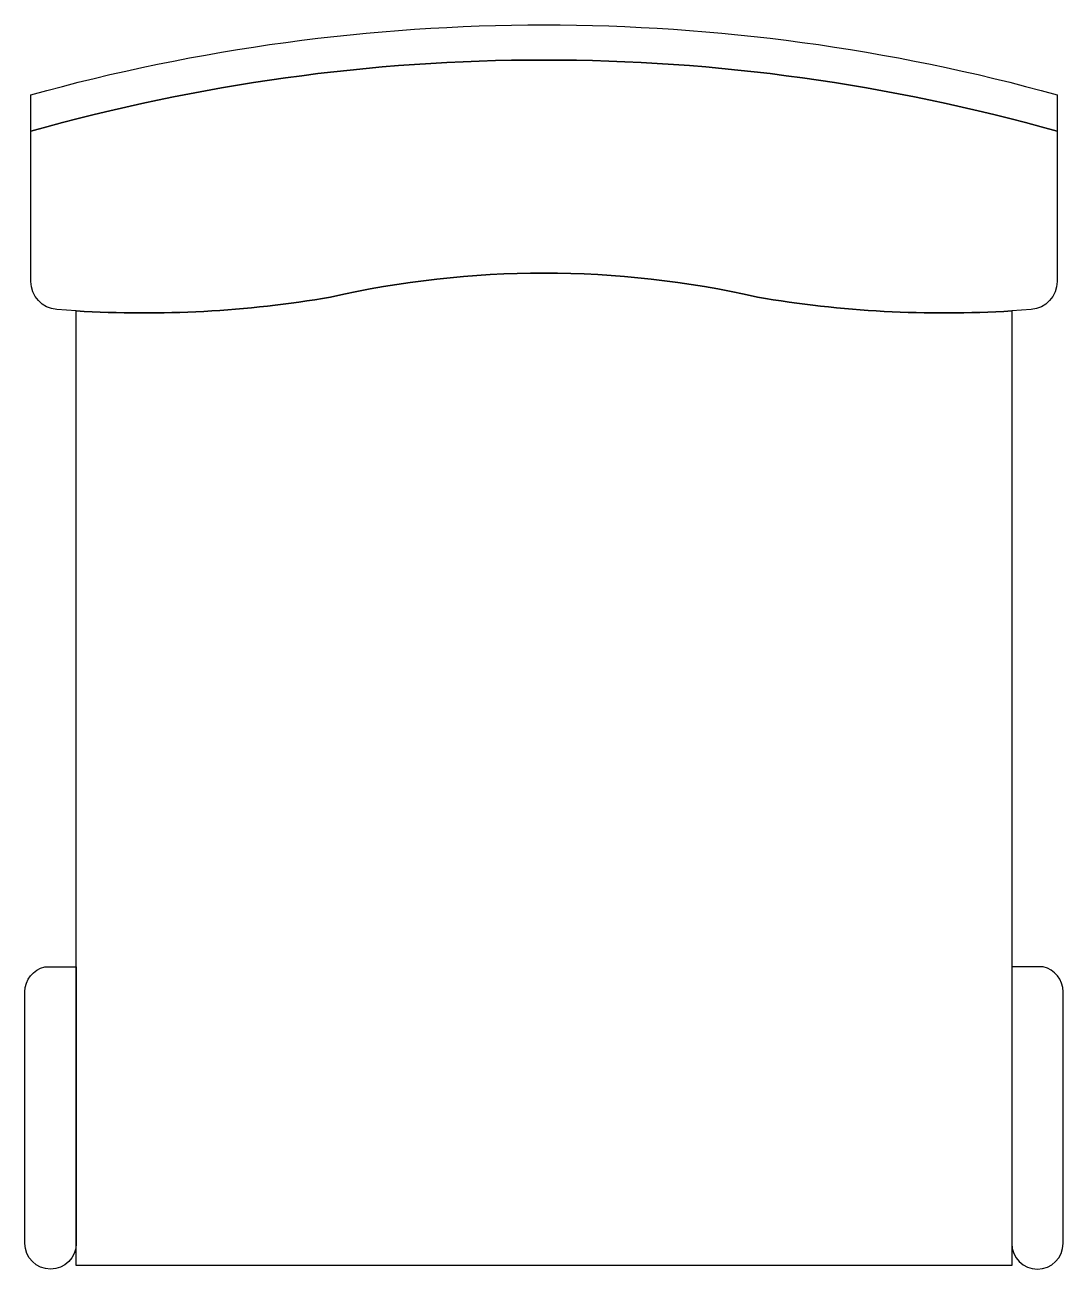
# Model space of a CAD drawing. Header units: millimetres. Extents: x -222 to 222, y -266 to 266.
import ezdxf

# ---------------------------------------------------------------- set-up
doc = ezdxf.new("R2010")
doc.units = ezdxf.units.MM
doc.header["$LTSCALE"] = 0.001

msp = doc.modelspace()

# ---------------------------------------------------------------- linework, layer by layer
for points in [[(-219.4, 220.5), (-219.4, 236.1, -0.136247), (219.4, 236.1), (219.4, 220.5, 0.138885), (-219.4, 220.5)], [(-200, 143.7), (-208.3, 144.3, -0.393207), (-219.4, 156.3), (-219.4, 220.5, -0.138885), (219.4, 220.5), (219.4, 156.3, -0.393207), (208.3, 144.3), (200, 143.7, -0.057988), (91.3, 149.6, 0.112196), (-91.3, 149.6, -0.057988), (-200, 143.7)], [(-200, -264.4), (-200, 143.7, 0.057988), (-91.3, 149.6, -0.112196), (91.3, 149.6, 0.057988), (200, 143.7), (200, -264.4), (-200, -264.4)], [(-200, -255, -1), (-222, -255), (-222, -147.4, -0.348238), (-213.5, -136.7), (-200, -136.7), (-200, -255)], [(200, -255, 1), (222, -255), (222, -147.4, 0.348238), (213.5, -136.7), (200, -136.7), (200, -255)]]:
    msp.add_lwpolyline(points, format="xyb")

doc.saveas('drawing.dxf')
